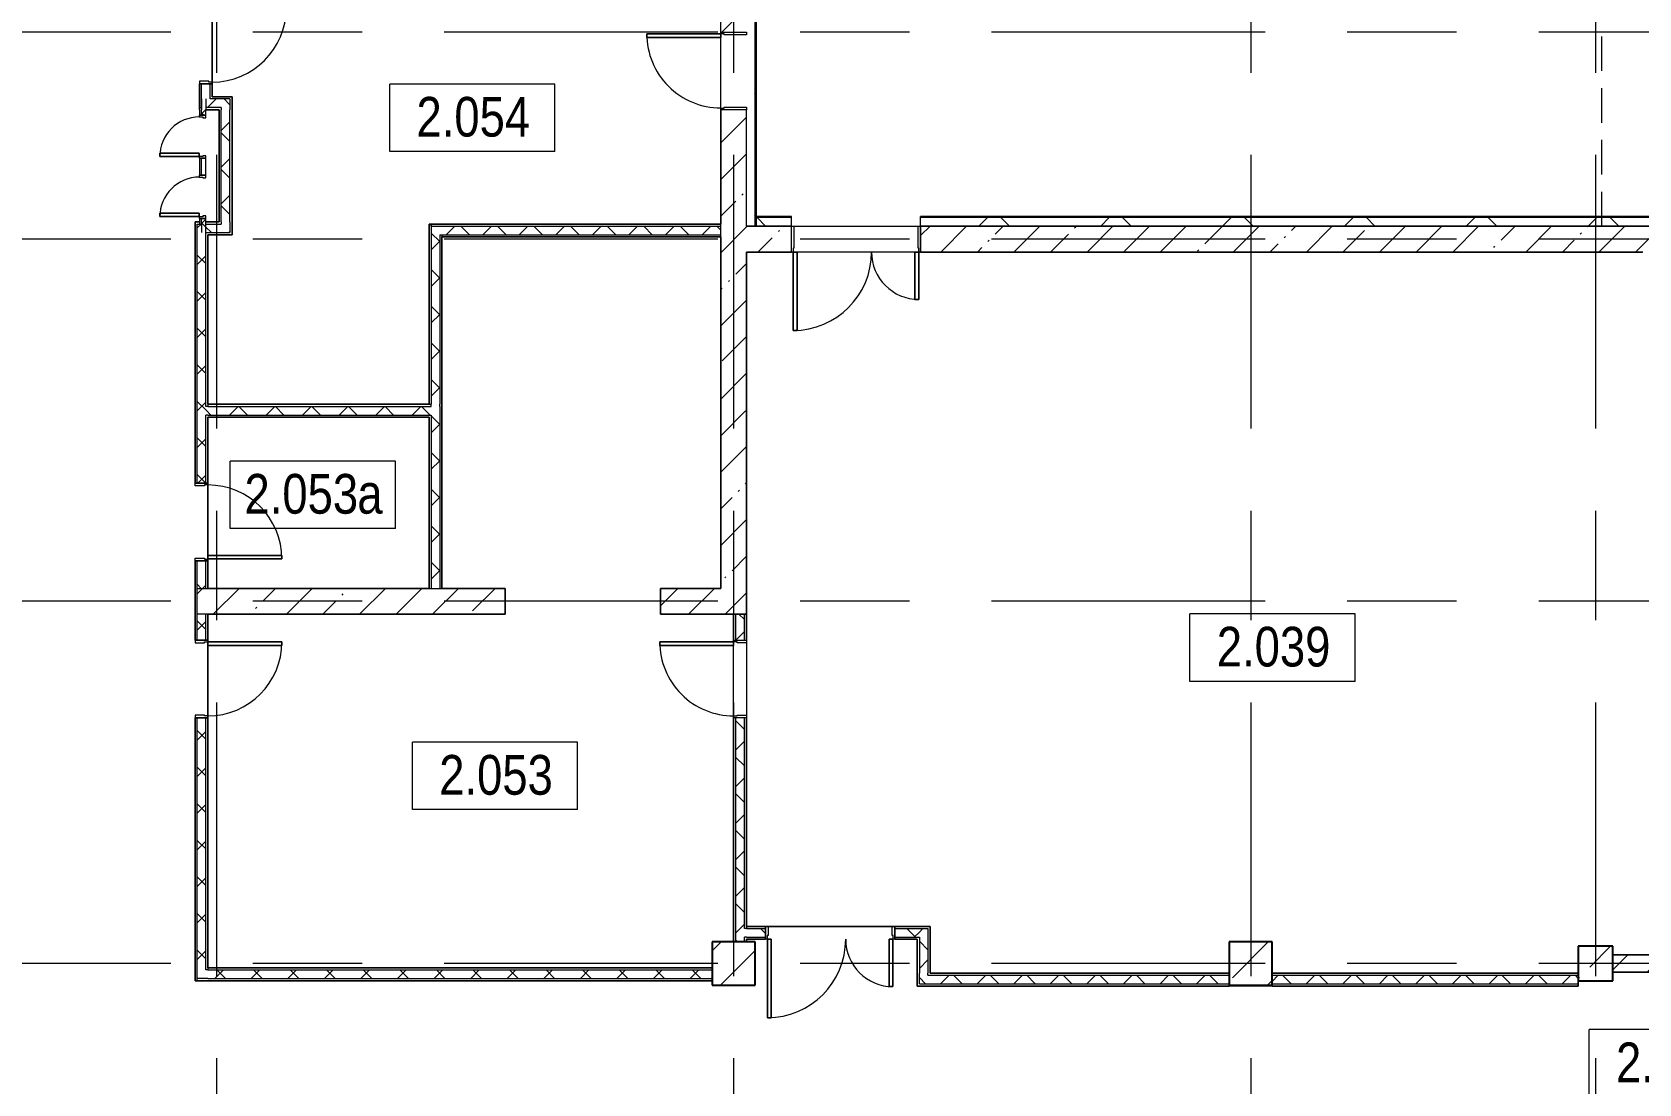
# Model space of a CAD drawing. Header units: millimetres. Extents: x 48966 to 155647, y -43515 to 30475.
# Drawn here: x 63791 to 82436, y -25679 to -13483 of the extents above; entities that cross this region are included whole.
import ezdxf

# ---------------------------------------------------------------- set-up
doc = ezdxf.new("R2010")
doc.units = ezdxf.units.MM
doc.linetypes.add('IMPORT-01 Штриховая _2 мм_', pattern=[600, 400, -200])
doc.linetypes.add('Осевые', pattern=[6350, 1270, -952.5, 3175, -952.5])
for name, color, linetype, lineweight in [('_Разделитель помещений_', 7, 'IMPORT-01 Штриховая _2 мм_', 9), ('Двери', 7, 'Continuous', 9), ('Каркас_Импост', 7, 'Continuous', 9), ('Колонны', 7, 'Continuous', 9), ('Колонны-1', 7, 'Continuous', 25), ('Марки помещений', 7, 'Continuous', 9), ('Общие ребра', 7, 'Continuous', 9), ('Оси-2', 7, 'Осевые', 9), ('Панель', 7, 'Continuous', 9), ('Перекрытия', 7, 'Continuous', 9), ('Стены-1', 7, 'Continuous', 18), ('Штриховка разреза-2', 7, 'Continuous', 9)]:
    doc.layers.add(name, color=color, linetype=linetype, lineweight=lineweight)
doc.styles.add('Arial Narrow_1', font='Arial Narrow.ttf', dxfattribs={"height": 460})
pattern_1 = [(45, (0, 0), (-424.264, 424.264), [600, -100, 20, -100]), (45, (0, 424), (-424.264, 424.264), [])]
pattern_2 = [(45, (0, 0), (-212.132, 212.132), []), (135, (0, 0), (-212.132, -212.132), [])]
pattern_3 = [(45, (0, 0), (-493.914, 493.914), []), (45, (493.9, 0), (-493.914, 493.914), [873.125, -174.625, 6.706, -167.919])]
pattern_4 = [(45, (0, 0), (-707.107, 707.107), []), (135, (0, 0), (-707.107, -707.107), [])]

# ---------------------------------------------------------------- blocks, each defined once
blk = doc.blocks.new('Колонна 41 - Колонна 40-55-750017-План 2-го этажа на отм_ 0_000')
at = {"layer": 'Колонны'}
h = blk.add_hatch(dxfattribs=at)
h.set_pattern_fill('FP_4', color=256, style=0, pattern_type=2)
h.set_pattern_definition(pattern_3)
h.paths.add_polyline_path([(71682, -24533), (72182, -24533), (72182, -24033), (71682, -24033), (71682, -24056)], flags=0)
at = {"layer": 'Колонны-1'}
for p, q in [((72182, -24033), (71682, -24033)), ((71682, -24033), (71682, -24533)), ((72182, -24533), (72182, -24033)), ((71682, -24533), (72182, -24533))]:
    blk.add_line(p, q, dxfattribs=at)
blk = doc.blocks.new('Колонна 42 - Колонна 40-55-750228-План 2-го этажа на отм_ 0_000')
at = {"layer": 'Колонны'}
h = blk.add_hatch(dxfattribs=at)
h.set_pattern_fill('FP_6', color=256, style=0, pattern_type=2)
h.set_pattern_definition([(45, (-6000, 0), (-493.914, 493.914), []), (45, (-5506.1, 0), (-493.914, 493.914), [873.125, -174.625, 6.706, -167.919])])
h.paths.add_polyline_path([(71682, -24533), (72182, -24533), (72182, -24033), (71682, -24033)], flags=0)
at = {"layer": 'Колонны-1'}
for p, q in [((72182, -24033), (71682, -24033)), ((71682, -24033), (71682, -24533)), ((72182, -24533), (72182, -24033)), ((71682, -24533), (72182, -24533))]:
    blk.add_line(p, q, dxfattribs=at)
blk = doc.blocks.new('Колонна 43 - Колонна 40-55-750324-План 2-го этажа на отм_ 0_000')
at = {"layer": 'Колонны'}
h = blk.add_hatch(dxfattribs=at)
h.set_pattern_fill('FP_4', color=256, style=0, pattern_type=2)
h.set_pattern_definition(pattern_3)
h.paths.add_polyline_path([(81732, -24483), (82132, -24483), (82132, -24083), (81732, -24083)], flags=0)
at = {"layer": 'Колонны-1'}
for p, q in [((82132, -24083), (81732, -24083)), ((81732, -24083), (81732, -24483)), ((82132, -24483), (82132, -24083)), ((81732, -24483), (82132, -24483))]:
    blk.add_line(p, q, dxfattribs=at)
blk = doc.blocks.new('Дверь - Однопольная - ДВ11_21х9-6240635-План 2-го этажа на отм_ 0_000')
at = {"layer": 'Двери'}
for p, q in [((-389, 933), (-429, 933)), ((-429, 933), (-429, 75)), ((-389, 75), (-389, 933)), ((-429, 75), (-389, 75))]:
    blk.add_line(p, q, dxfattribs=at)
blk.add_arc((-429, 75), 858, 360, 90, dxfattribs=at)
at = {"layer": 'Каркас_Импост'}
for p, q in [((-430, 75), (-450, 75)), ((-450, 75), (-450, -75)), ((-430, 35), (-430, 75)), ((-420, 35), (-430, 35)), ((-420, -75), (-420, 35)), ((430, 35), (420, 35)), ((420, 35), (420, -75)), ((450, 75), (430, 75)), ((430, 75), (430, 35)), ((450, -75), (450, 75)), ((-450, -75), (-420, -75)), ((420, -75), (450, -75))]:
    blk.add_line(p, q, dxfattribs=at)
at = {"layer": 'Панель'}
for p, q in [((-429, 933), (-389, 933)), ((-429, 75), (-429, 933)), ((-389, 933), (-389, 75)), ((-389, 75), (-429, 75))]:
    blk.add_line(p, q, dxfattribs=at)
blk = doc.blocks.new('Дверь - Однопольная - ДВ11__21х9-6240629-План 2-го этажа на отм_ 0_000')
at = {"layer": 'Двери'}
for p, q in [((-429, -75), (-389, -75)), ((-429, -933), (-429, -75)), ((-389, -75), (-389, -933)), ((-389, -933), (-429, -933))]:
    blk.add_line(p, q, dxfattribs=at)
blk.add_arc((-429, -75), 858, 270, 0, dxfattribs=at)
at = {"layer": 'Каркас_Импост'}
for p, q in [((-450, 75), (-420, 75)), ((-450, -75), (-450, 75)), ((-420, 75), (-420, -35)), ((420, 75), (450, 75)), ((420, -35), (420, 75)), ((450, 75), (450, -75)), ((-430, -75), (-450, -75)), ((-430, -35), (-430, -75)), ((-420, -35), (-430, -35)), ((430, -35), (420, -35)), ((430, -75), (430, -35)), ((450, -75), (430, -75))]:
    blk.add_line(p, q, dxfattribs=at)
at = {"layer": 'Панель'}
for p, q in [((-389, -75), (-429, -75)), ((-429, -75), (-429, -933)), ((-389, -933), (-389, -75)), ((-429, -933), (-389, -933))]:
    blk.add_line(p, q, dxfattribs=at)
blk = doc.blocks.new('Дверь - Полуторная_001 - ДВ3__24-15-6256094-План 2-го этажа на отм_ 0_000')
at = {"layer": 'Двери'}
for p, q in [((-729, -150), (-684, -150)), ((-729, -1059), (-729, -150)), ((-684, -150), (-684, -1059)), ((729, -150), (684, -150)), ((684, -150), (684, -699)), ((729, -699), (729, -150)), ((684, -699), (729, -699)), ((-684, -1059), (-729, -1059))]:
    blk.add_line(p, q, dxfattribs=at)
for centre, radius, start, end in [((-729, -150), 909, 270, 0), ((729, -150), 549, 180, 270)]:
    blk.add_arc(centre, radius, start, end, dxfattribs=at)
at = {"layer": 'Каркас_Импост'}
for p, q in [((-750, 150), (-720, 150)), ((-750, -150), (-750, 150)), ((-720, 150), (-720, -105)), ((720, 150), (750, 150)), ((720, -105), (720, 150)), ((750, 150), (750, -150)), ((-730, -150), (-750, -150)), ((-730, -105), (-730, -150)), ((-720, -105), (-730, -105)), ((730, -105), (720, -105)), ((730, -150), (730, -105)), ((750, -150), (730, -150))]:
    blk.add_line(p, q, dxfattribs=at)
at = {"layer": 'Панель'}
for p, q in [((-684, -150), (-729, -150)), ((-729, -150), (-729, -1059)), ((-684, -1059), (-684, -150)), ((684, -150), (729, -150)), ((684, -699), (684, -150)), ((729, -150), (729, -699)), ((729, -699), (684, -699)), ((-729, -1059), (-684, -1059))]:
    blk.add_line(p, q, dxfattribs=at)
blk = doc.blocks.new('Дверь - Полуторная_001 - ДВ3__21-15-6256119-План 2-го этажа на отм_ 0_000')
at = {"layer": 'Двери'}
for p, q in [((-729, -75), (-684, -75)), ((-729, -984), (-729, -75)), ((-684, -75), (-684, -984)), ((729, -75), (684, -75)), ((684, -75), (684, -624)), ((729, -624), (729, -75)), ((684, -624), (729, -624)), ((-684, -984), (-729, -984))]:
    blk.add_line(p, q, dxfattribs=at)
for centre, radius, start, end in [((-729, -75), 909, 270, 0), ((729, -75), 549, 180, 270)]:
    blk.add_arc(centre, radius, start, end, dxfattribs=at)
at = {"layer": 'Каркас_Импост'}
for p, q in [((-750, 75), (-720, 75)), ((-750, -75), (-750, 75)), ((-720, 75), (-720, -30)), ((720, 75), (750, 75)), ((720, -30), (720, 75)), ((750, 75), (750, -75)), ((-730, -75), (-750, -75)), ((-730, -30), (-730, -75)), ((-720, -30), (-730, -30)), ((730, -30), (720, -30)), ((730, -75), (730, -30)), ((750, -75), (730, -75))]:
    blk.add_line(p, q, dxfattribs=at)
at = {"layer": 'Панель'}
for p, q in [((-684, -75), (-729, -75)), ((-729, -75), (-729, -984)), ((-684, -984), (-684, -75)), ((684, -75), (729, -75)), ((684, -624), (684, -75)), ((729, -75), (729, -624)), ((729, -624), (684, -624)), ((-729, -984), (-684, -984))]:
    blk.add_line(p, q, dxfattribs=at)
blk = doc.blocks.new('Дверь - Однопольная - ДВ2__21х9-6240682-План 2-го этажа на отм_ 0_000')
at = {"layer": 'Двери'}
for p, q in [((-429, -150), (-389, -150)), ((-429, -1008), (-429, -150)), ((-389, -150), (-389, -1008)), ((-389, -1008), (-429, -1008))]:
    blk.add_line(p, q, dxfattribs=at)
blk.add_arc((-429, -150), 858, 270, 0, dxfattribs=at)
at = {"layer": 'Каркас_Импост'}
for p, q in [((-450, 150), (-420, 150)), ((-450, -150), (-450, 150)), ((-420, 150), (-420, -110)), ((420, 150), (450, 150)), ((420, -110), (420, 150)), ((450, 150), (450, -150)), ((-430, -150), (-450, -150)), ((-430, -110), (-430, -150)), ((-420, -110), (-430, -110)), ((430, -110), (420, -110)), ((430, -150), (430, -110)), ((450, -150), (430, -150))]:
    blk.add_line(p, q, dxfattribs=at)
at = {"layer": 'Панель'}
for p, q in [((-389, -150), (-429, -150)), ((-429, -150), (-429, -1008)), ((-389, -1008), (-389, -150)), ((-429, -1008), (-389, -1008))]:
    blk.add_line(p, q, dxfattribs=at)
blk = doc.blocks.new('Дверь - Однопольная - ДВ2__21х9-6240661-План 2-го этажа на отм_ 0_000')
at = {"layer": 'Двери'}
for p, q in [((-429, -75), (-389, -75)), ((-429, -933), (-429, -75)), ((-389, -75), (-389, -933)), ((-389, -933), (-429, -933))]:
    blk.add_line(p, q, dxfattribs=at)
blk.add_arc((-429, -75), 858, 270, 0, dxfattribs=at)
at = {"layer": 'Каркас_Импост'}
for p, q in [((-450, 75), (-420, 75)), ((-450, -75), (-450, 75)), ((-420, 75), (-420, -35)), ((420, 75), (450, 75)), ((420, -35), (420, 75)), ((450, 75), (450, -75)), ((-430, -75), (-450, -75)), ((-430, -35), (-430, -75)), ((-420, -35), (-430, -35)), ((430, -35), (420, -35)), ((430, -75), (430, -35)), ((450, -75), (430, -75))]:
    blk.add_line(p, q, dxfattribs=at)
at = {"layer": 'Панель'}
for p, q in [((-389, -75), (-429, -75)), ((-429, -75), (-429, -933)), ((-389, -933), (-389, -75)), ((-429, -933), (-389, -933))]:
    blk.add_line(p, q, dxfattribs=at)
blk = doc.blocks.new('Дверь - Однопольная без ручки - ДТ2_21х5-6221638-План 2-го этажа на отм_ 0_000')
at = {"layer": 'Двери'}
for p, q in [((-189, 496), (-229, 496)), ((-229, 496), (-229, 38)), ((-189, 38), (-189, 496)), ((-229, 38), (-189, 38))]:
    blk.add_line(p, q, dxfattribs=at)
blk.add_arc((-229, 38), 458, 360, 90, dxfattribs=at)
at = {"layer": 'Каркас_Импост'}
for p, q in [((-230, 38), (-250, 38)), ((-250, 38), (-250, -38)), ((-230, -2), (-230, 38)), ((250, 38), (230, 38)), ((230, 38), (230, -2)), ((250, -38), (250, 38)), ((-250, -38), (-220, -38)), ((-220, -2), (-230, -2)), ((-220, -38), (-220, -2)), ((230, -2), (220, -2)), ((220, -2), (220, -38)), ((220, -38), (250, -38))]:
    blk.add_line(p, q, dxfattribs=at)
at = {"layer": 'Панель'}
for p, q in [((-229, 496), (-189, 496)), ((-229, 38), (-229, 496)), ((-189, 496), (-189, 38)), ((-189, 38), (-229, 38))]:
    blk.add_line(p, q, dxfattribs=at)
blk = doc.blocks.new('Марка помещения_Р - Марка помещения-4575829-План 2-го этажа на отм_ 0_000')
at = {"layer": 'Марки помещений'}
for p, q in [((-4.79375, -1.95625), (-4.79375, 1.95625)), ((4.79375, 1.95625), (-4.79375, 1.95625)), ((4.79375, -1.95625), (4.79375, 1.95625)), ((4.79375, -1.95625), (-4.79375, -1.95625))]:
    blk.add_line(p, q, dxfattribs=at)

msp = doc.modelspace()

# ---------------------------------------------------------------- hatches: boundary and pattern name
at = {"layer": 'Штриховка разреза-2'}
h = msp.add_hatch(dxfattribs=at)
h.set_pattern_fill('FP_1', color=256, style=0, pattern_type=2)
h.set_pattern_definition(pattern_1)
h.paths.add_polyline_path([(72081.6, -20232.9), (72081.6, -14382.9), (71781.6, -14382.9), (71781.6, -20232.9)], flags=0)
h.paths.add_polyline_path([(71781.6, -13482.9), (72081.6, -13482.9), (72081.6, -11282.9), (71781.6, -11282.9), (71781.6, -13057.9)], flags=0)
h.paths.add_polyline_path([(72081.6, -10382.9), (72081.6, -9232.9), (71781.6, -9232.9), (71781.6, -10382.9)], flags=0)
h.paths.add_polyline_path([(71781.6, -7732.9), (72081.6, -7732.9), (72081.6, -1112.9), (71781.6, -1112.9), (71781.6, -3195.5)], flags=0)
h.paths.add_polyline_path([(72081.6, 387.1), (72081.6, 3367.1), (71781.6, 3367.1), (71781.6, 387.1)], flags=0)
h.paths.add_polyline_path([(72081.6, 4267.1), (72081.6, 4767.1), (71781.6, 4767.1), (71781.6, 4267.1)], flags=0)
h.paths.add_polyline_path([(72081.6, 5667.1), (72081.6, 8367.1), (71781.6, 8367.1), (71781.6, 5667.1)], flags=0)
h = msp.add_hatch(dxfattribs=at)
h.set_pattern_fill('FP_33', color=256, style=0, pattern_type=2)
h.set_pattern_definition(pattern_4)
h.paths.add_polyline_path([(72181.6, -15732.9), (72181.6, 8367.1), (72176.1, 8367.1), (72176.1, -15732.9)], flags=0)
h = msp.add_hatch(dxfattribs=at)
h.set_pattern_fill('FP_3', color=256, style=0, pattern_type=2)
h.set_pattern_definition(pattern_2)
h.paths.add_polyline_path([(65756.6, -14257.9), (65856.6, -14257.9), (65856.6, -14082.9), (65756.6, -14082.9), (65756.6, -14232.9)], flags=0)
h.paths.add_polyline_path([(65756.6, -13182.9), (65856.6, -13182.9), (65856.6, -9982.9), (65756.6, -9982.9), (65756.6, -12467)], flags=0)
h = msp.add_hatch(dxfattribs=at)
h.set_pattern_fill('FP_3', color=256, style=0, pattern_type=2)
h.set_pattern_definition(pattern_2)
h.paths.add_polyline_path([(65806.6, -15807.9), (65806.6, -15642.9), (65756.6, -15642.9), (65756.6, -15807.9)], flags=0)
h.paths.add_polyline_path([(65756.6, -15142.9), (65806.6, -15142.9), (65806.6, -14945.4), (65756.6, -14945.4)], flags=0)
h.paths.add_polyline_path([(65756.6, -14445.4), (65806.6, -14445.4), (65806.6, -14257.9), (65756.6, -14257.9), (65756.6, -14382.9)], flags=0)
h = msp.add_hatch(dxfattribs=at)
h.set_pattern_fill('FP_3', color=256, style=0, pattern_type=2)
h.set_pattern_definition(pattern_2)
h.paths.add_polyline_path([(66086.6, -14357.9), (66086.6, -14257.9), (65806.6, -14257.9), (65806.6, -14357.9), (65986.6, -14357.9)], flags=0)
h = msp.add_hatch(dxfattribs=at)
h.set_pattern_fill('FP_3', color=256, style=0, pattern_type=2)
h.set_pattern_definition(pattern_2)
h.paths.add_polyline_path([(66086.6, -15707.9), (66086.6, -14357.9), (65986.6, -14357.9), (65986.6, -15707.9)], flags=0)
h = msp.add_hatch(dxfattribs=at)
h.set_pattern_fill('FP_33', color=256, style=0, pattern_type=2)
h.set_pattern_definition(pattern_4)
h.paths.add_polyline_path([(82006.6, -15732.9), (82006.6, -15632.9), (74101.6, -15632.9), (74101.6, -15732.9), (79306.4, -15732.9)], flags=0)
h.paths.add_polyline_path([(72176.1, -15732.9), (72601.6, -15732.9), (72601.6, -15632.9), (72176.1, -15632.9)], flags=0)
h = msp.add_hatch(dxfattribs=at)
h.set_pattern_fill('FP_33', color=256, style=0, pattern_type=2)
h.set_pattern_definition(pattern_4)
h.paths.add_polyline_path([(92181.6, -15732.9), (92181.6, -15632.9), (91531.6, -15632.9), (91531.6, -15732.9), (92081.6, -15732.9)], flags=0)
h.paths.add_polyline_path([(82601.9, -15732.9), (83031.6, -15732.9), (83031.6, -15632.9), (82006.6, -15632.9), (82006.6, -15732.9)], flags=0)
h = msp.add_hatch(dxfattribs=at)
h.set_pattern_fill('FP_3', color=256, style=0, pattern_type=2)
h.set_pattern_definition(pattern_2)
h.paths.add_polyline_path([(66086.6, -15807.9), (66086.6, -15707.9), (65806.6, -15707.9), (65806.6, -15807.9)], flags=0)
h.paths.add_polyline_path([(65706.6, -15807.9), (65756.6, -15807.9), (65756.6, -15707.9), (65706.6, -15707.9)], flags=0)
h = msp.add_hatch(dxfattribs=at)
h.set_pattern_fill('FP_3', color=256, style=0, pattern_type=2)
h.set_pattern_definition(pattern_2)
h.paths.add_polyline_path([(65706.6, -19932.9), (65806.6, -19932.9), (65806.6, -19612.9), (65706.6, -19612.9)], flags=0)
h.paths.add_polyline_path([(65706.6, -18712.9), (65806.6, -18712.9), (65806.6, -15807.9), (65706.6, -15807.9), (65706.6, -17102.7)], flags=0)
h = msp.add_hatch(dxfattribs=at)
h.set_pattern_fill('FP_3', color=256, style=0, pattern_type=2)
h.set_pattern_definition(pattern_2)
h.paths.add_polyline_path([(68421.6, -17822.9), (68521.6, -17822.9), (68521.6, -15732.9), (68421.6, -15732.9), (68421.6, -17797.9)], flags=0)
h = msp.add_hatch(dxfattribs=at)
h.set_pattern_fill('FP_3', color=256, style=0, pattern_type=2)
h.set_pattern_definition(pattern_2)
h.paths.add_polyline_path([(71067.7, -15832.9), (71781.6, -15832.9), (71781.6, -15732.9), (68521.6, -15732.9), (68521.6, -15832.9), (69420, -15832.9)], flags=0)
h = msp.add_hatch(dxfattribs=at)
h.set_pattern_fill('FP_1', color=256, style=0, pattern_type=2)
h.set_pattern_definition(pattern_1)
h.paths.add_polyline_path([(72176.1, -16032.9), (72176.1, -15732.9), (72081.6, -15732.9), (72083.6, -16032.9)], flags=0)
h = msp.add_hatch(dxfattribs=at)
h.set_pattern_fill('FP_1', color=256, style=0, pattern_type=2)
h.set_pattern_definition(pattern_1)
h.paths.add_polyline_path([(92081.6, -16032.9), (92081.6, -15732.9), (91531.6, -15734.6), (91531.6, -16032.9), (92076.4, -16032.9)], flags=0)
h.paths.add_polyline_path([(82783.6, -16032.9), (83031.6, -16032.9), (83031.6, -15732.9), (74101.6, -15732.9), (74101.6, -16032.9), (82781.6, -16032.9)], flags=0)
h.paths.add_polyline_path([(72176.1, -16032.9), (72601.6, -16032.9), (72601.6, -15732.9), (72176.1, -15732.9), (72176.1, -15943.8)], flags=0)
h = msp.add_hatch(dxfattribs=at)
h.set_pattern_fill('FP_3', color=256, style=0, pattern_type=2)
h.set_pattern_definition(pattern_2)
h.paths.add_polyline_path([(68396.6, -17922.9), (68421.6, -17922.9), (68421.6, -17822.9), (65806.6, -17822.9), (65806.6, -17922.9), (66124.5, -17922.9)], flags=0)
h = msp.add_hatch(dxfattribs=at)
h.set_pattern_fill('FP_3', color=256, style=0, pattern_type=2)
h.set_pattern_definition(pattern_2)
h.paths.add_polyline_path([(68421.6, -19932.9), (68521.6, -19932.9), (68521.6, -17822.9), (68421.6, -17822.9), (68421.6, -19420.6)], flags=0)
h = msp.add_hatch(dxfattribs=at)
h.set_pattern_fill('FP_1', color=256, style=0, pattern_type=2)
h.set_pattern_definition(pattern_1)
h.paths.add_polyline_path([(65706.6, -20232.9), (69281.6, -20232.9), (69281.6, -19932.9), (65706.6, -19932.9)], flags=0)
h.paths.add_polyline_path([(71781.6, -20232.9), (71781.6, -19932.9), (71081.6, -19932.9), (71081.6, -20232.9)], flags=0)
h = msp.add_hatch(dxfattribs=at)
h.set_pattern_fill('FP_3', color=256, style=0, pattern_type=2)
h.set_pattern_definition(pattern_2)
h.paths.add_polyline_path([(65806.6, -24457.9), (65806.6, -21432.9), (65706.6, -21432.9), (65706.6, -24457.9)], flags=0)
h.paths.add_polyline_path([(65706.6, -20532.9), (65806.6, -20532.9), (65806.6, -20232.9), (65706.6, -20232.9)], flags=0)
h = msp.add_hatch(dxfattribs=at)
h.set_pattern_fill('FP_3', color=256, style=0, pattern_type=2)
h.set_pattern_definition(pattern_2)
h.paths.add_polyline_path([(71956.6, -24032.9), (72056.6, -24032.9), (72056.6, -21432.9), (71956.6, -21432.9), (71956.6, -21738.4)], flags=0)
h.paths.add_polyline_path([(72056.6, -20532.9), (72056.6, -20232.9), (71956.6, -20232.9), (71956.6, -20532.9)], flags=0)
h = msp.add_hatch(dxfattribs=at)
h.set_pattern_fill('FP_3', color=256, style=0, pattern_type=2)
h.set_pattern_definition(pattern_2)
h.paths.add_polyline_path([(72056.6, -23977.9), (72301.6, -23977.9), (72301.6, -23877.9), (72056.6, -23877.9)], flags=0)
h.paths.add_polyline_path([(74086.6, -23977.9), (74086.6, -23877.9), (73801.6, -23877.9), (73801.6, -23977.9), (74061.6, -23977.9)], flags=0)
h = msp.add_hatch(dxfattribs=at)
h.set_pattern_fill('FP_3', color=256, style=0, pattern_type=2)
h.set_pattern_definition(pattern_2)
h.paths.add_polyline_path([(74186.6, -24419.9), (74186.6, -23877.9), (74086.6, -23877.9), (74086.6, -24419.9)], flags=0)
h = msp.add_hatch(dxfattribs=at)
h.set_pattern_fill('FP_1', color=256, style=0, pattern_type=2)
h.set_pattern_definition(pattern_1)
h.paths.add_polyline_path([(82131.6, -24382.9), (85831.6, -24382.9), (85831.6, -24182.9), (82131.6, -24182.9)], flags=0)
h = msp.add_hatch(dxfattribs=at)
h.set_pattern_fill('FP_3', color=256, style=0, pattern_type=2)
h.set_pattern_definition(pattern_2)
h.paths.add_polyline_path([(71681.6, -24457.9), (71681.6, -24357.9), (65806.6, -24357.9), (65806.6, -24457.9), (69420, -24457.9)], flags=0)
h = msp.add_hatch(dxfattribs=at)
h.set_pattern_fill('FP_3', color=256, style=0, pattern_type=2)
h.set_pattern_definition(pattern_2)
h.paths.add_polyline_path([(74363.2, -24519.9), (77681.6, -24519.9), (77681.6, -24419.9), (74086.6, -24419.9), (74086.6, -24519.9)], flags=0)
h = msp.add_hatch(dxfattribs=at)
h.set_pattern_fill('FP_3', color=256, style=0, pattern_type=2)
h.set_pattern_definition(pattern_2)
h.paths.add_polyline_path([(80954.2, -24519.9), (81731.6, -24519.9), (81731.6, -24419.9), (78181.6, -24419.9), (78181.6, -24519.9), (79306.4, -24519.9)], flags=0)

# ---------------------------------------------------------------- linework, layer by layer
at = {"layer": '_Разделитель помещений_'}
msp.add_line((82006.6, -15732.9), (82006.6, 8367.1), dxfattribs=at)
at = {"layer": 'Общие ребра'}
for p, q in [((72181.6, -15732.9), (72181.6, 8367.1)), ((72194.1, -15732.9), (72194.1, 8367.1)), ((65756.6, -14232.9), (65756.6, -14082.9)), ((65856.6, -14232.9), (65856.6, -14082.9)), ((65881.6, -14232.9), (65881.6, -14082.9)), ((65756.6, -14257.9), (65756.6, -14232.9)), ((65756.6, -14357.9), (65756.6, -14257.9)), ((65756.6, -14257.9), (65756.6, -14357.9)), ((65806.6, -14257.9), (65806.6, -14357.9)), ((65856.6, -14257.9), (65856.6, -14232.9)), ((66086.6, -14257.9), (65856.6, -14257.9)), ((66086.6, -14257.9), (66086.6, -14357.9)), ((65731.6, -14357.9), (65731.6, -14382.9)), ((65731.6, -14357.9), (65756.6, -14357.9)), ((65731.6, -14357.9), (65731.6, -14382.9)), ((65731.6, -14382.9), (65731.6, -14445.4)), ((65756.6, -14357.9), (65756.6, -14382.9)), ((65756.6, -14445.4), (65756.6, -14382.9)), ((65986.6, -14357.9), (65806.6, -14357.9)), ((65806.6, -14357.9), (65806.6, -14382.9)), ((65986.6, -14357.9), (65986.6, -14382.9)), ((65986.6, -15682.9), (65986.6, -14382.9)), ((66086.6, -14357.9), (66086.6, -14382.9)), ((66086.6, -15682.9), (66086.6, -14382.9)), ((71781.6, -14382.9), (71781.6, -15705.9)), ((72081.6, -15730.9), (72081.6, -14382.9)), ((65731.6, -14945.4), (65731.6, -15142.9)), ((65756.6, -15142.9), (65756.6, -14945.4)), ((65731.6, -15642.9), (65731.6, -15680.9)), ((65756.6, -15682.9), (65756.6, -15642.9)), ((72601.6, -15620.4), (72176.1, -15620.4)), ((72601.6, -15632.9), (72176.1, -15632.9)), ((72601.6, -15618.9), (72198.1, -15618.9)), ((82006.6, -15618.9), (74101.6, -15618.9)), ((82006.6, -15620.4), (74101.6, -15620.4)), ((82006.6, -15632.9), (74101.6, -15632.9)), ((83031.6, -15620.4), (82006.6, -15620.4)), ((83031.6, -15632.9), (82006.6, -15632.9)), ((65681.6, -15707.9), (65681.6, -15832.9)), ((65681.6, -15832.9), (65681.6, -18712.9)), ((65706.6, -15707.9), (65731.6, -15707.9)), ((65706.6, -15807.9), (65706.6, -15707.9)), ((65706.6, -15832.9), (65706.6, -15807.9)), ((65706.6, -18712.9), (65706.6, -15832.9)), ((65731.6, -15682.9), (65731.6, -15707.9)), ((65731.6, -15707.9), (65756.6, -15707.9)), ((65731.6, -15707.9), (65756.6, -15707.9)), ((65756.6, -15707.9), (65756.6, -15682.9)), ((65756.6, -15707.9), (65756.6, -15807.9)), ((65806.6, -15707.9), (65806.6, -15682.9)), ((65806.6, -15707.9), (65986.6, -15707.9)), ((65806.6, -15807.9), (65806.6, -15707.9)), ((65806.6, -15807.9), (66086.6, -15807.9)), ((65806.6, -15832.9), (65806.6, -15807.9)), ((65806.6, -17822.9), (65806.6, -15832.9)), ((65986.6, -15682.9), (65986.6, -15707.9)), ((66086.6, -15682.9), (66086.6, -15707.9)), ((66086.6, -15707.9), (66086.6, -15807.9)), ((68421.6, -15707.9), (68421.6, -15732.9)), ((68421.6, -15732.9), (68421.6, -15707.9)), ((68421.6, -15732.9), (68421.6, -17797.9)), ((68421.6, -15732.9), (68521.6, -15732.9)), ((68521.6, -15732.9), (68546.6, -15732.9)), ((68521.6, -15832.9), (68521.6, -17797.9)), ((68521.6, -15832.9), (68546.6, -15832.9)), ((68546.6, -15732.9), (71781.6, -15732.9)), ((68546.6, -15832.9), (68546.6, -15857.9)), ((68546.6, -15832.9), (71781.6, -15832.9)), ((71781.6, -15732.9), (71781.6, -15707.9)), ((71781.6, -15832.9), (71781.6, -15732.9)), ((71781.6, -15857.9), (71781.6, -15832.9)), ((72176.1, -15732.9), (72081.6, -15732.9)), ((72181.6, -15732.9), (72176.1, -15732.9)), ((72176.1, -15732.9), (72601.6, -15732.9)), ((72194.1, -15732.9), (72181.6, -15732.9)), ((72195.6, -15732.9), (72194.1, -15732.9)), ((72601.6, -15732.9), (72195.6, -15732.9)), ((82006.6, -15732.9), (74101.6, -15732.9)), ((74101.6, -15732.9), (82006.6, -15732.9)), ((83031.6, -15732.9), (82006.6, -15732.9)), ((82006.6, -15732.9), (83031.6, -15732.9)), ((72083.6, -16032.9), (72176.1, -16032.9)), ((72176.1, -16032.9), (72601.6, -16032.9)), ((74101.6, -16032.9), (82479.6, -16032.9)), ((65831.6, -17822.9), (65806.6, -17822.9)), ((65831.6, -17797.9), (65831.6, -17822.9)), ((65831.6, -17822.9), (68396.6, -17822.9)), ((68396.6, -17797.9), (68421.6, -17797.9)), ((68396.6, -17822.9), (68421.6, -17822.9)), ((68421.6, -17822.9), (68421.6, -17797.9)), ((68521.6, -17822.9), (68521.6, -17797.9)), ((68521.6, -17822.9), (68521.6, -19932.9)), ((65831.6, -17922.9), (65806.6, -17922.9)), ((65806.6, -18712.9), (65806.6, -17922.9)), ((65831.6, -17922.9), (68396.6, -17922.9)), ((65831.6, -18712.9), (65831.6, -17947.9)), ((68396.6, -17922.9), (68421.6, -17922.9)), ((68421.6, -17922.9), (68421.6, -19932.9)), ((65681.6, -19612.9), (65681.6, -19932.9)), ((65706.6, -19932.9), (65706.6, -19612.9)), ((65806.6, -19932.9), (65806.6, -19612.9)), ((65831.6, -19932.9), (65831.6, -19612.9)), ((65681.6, -19932.9), (65681.6, -20232.9)), ((65706.6, -20232.9), (65706.6, -19932.9)), ((65706.6, -19932.9), (65806.6, -19932.9)), ((65806.6, -19932.9), (65831.6, -19932.9)), ((68396.6, -19932.9), (68421.6, -19932.9)), ((68421.6, -19932.9), (68521.6, -19932.9)), ((68521.6, -19932.9), (68546.6, -19932.9)), ((65681.6, -20232.9), (65681.6, -20532.9)), ((65706.6, -20532.9), (65706.6, -20232.9)), ((65806.6, -20232.9), (65706.6, -20232.9)), ((65831.6, -20232.9), (65806.6, -20232.9)), ((65806.6, -20532.9), (65806.6, -20232.9)), ((65831.6, -20532.9), (65831.6, -20232.9)), ((71931.6, -20232.9), (71931.6, -20532.9)), ((71956.6, -20532.9), (71956.6, -20232.9)), ((72056.6, -20532.9), (72056.6, -20232.9)), ((72081.6, -20532.9), (72081.6, -20232.9)), ((65681.6, -21432.9), (65681.6, -24482.9)), ((65706.6, -24457.9), (65706.6, -21432.9)), ((65806.6, -24357.9), (65806.6, -21432.9)), ((65831.6, -24332.9), (65831.6, -21432.9)), ((71931.6, -21432.9), (71931.6, -24030.9)), ((71956.6, -24032.9), (71956.6, -21432.9)), ((72056.6, -23877.9), (72056.6, -21432.9)), ((72081.6, -23852.9), (72081.6, -21432.9)), ((72081.6, -23852.9), (72081.6, -23877.9)), ((72301.6, -23852.9), (72083.6, -23852.9)), ((74061.6, -23852.9), (73801.6, -23852.9)), ((74186.6, -23852.9), (74061.6, -23852.9)), ((72081.6, -23877.9), (72056.6, -23877.9)), ((72056.6, -24032.9), (72056.6, -23977.9)), ((72081.6, -23977.9), (72056.6, -23977.9)), ((72081.6, -23877.9), (72301.6, -23877.9)), ((72081.6, -23977.9), (72301.6, -23977.9)), ((72181.6, -24002.9), (72301.6, -24002.9)), ((73801.6, -23877.9), (74061.6, -23877.9)), ((73801.6, -23977.9), (74061.6, -23977.9)), ((73801.6, -24002.9), (74059.6, -24002.9)), ((74061.6, -23877.9), (74086.6, -23877.9)), ((74061.6, -23977.9), (74086.6, -23977.9)), ((74086.6, -23877.9), (74186.6, -23877.9)), ((74086.6, -23977.9), (74086.6, -24394.9)), ((74186.6, -23877.9), (74186.6, -24394.9)), ((65831.6, -24357.9), (65806.6, -24357.9)), ((65831.6, -24332.9), (65831.6, -24357.9)), ((65831.6, -24357.9), (71681.6, -24357.9)), ((74086.6, -24419.9), (74086.6, -24394.9)), ((74086.6, -24519.9), (74086.6, -24419.9)), ((74186.6, -24419.9), (74186.6, -24394.9)), ((74186.6, -24419.9), (77681.6, -24419.9)), ((78181.6, -24419.9), (81731.6, -24419.9)), ((65706.6, -24482.9), (65706.6, -24457.9)), ((65806.6, -24457.9), (65706.6, -24457.9)), ((65706.6, -24482.9), (65706.6, -24457.9)), ((65831.6, -24457.9), (65806.6, -24457.9)), ((65831.6, -24457.9), (71681.6, -24457.9)), ((74086.6, -24519.9), (77681.6, -24519.9)), ((77681.6, -24534.9), (77681.6, -24532.9)), ((78181.6, -24519.9), (81731.6, -24519.9))]:
    msp.add_line(p, q, dxfattribs=at)
at = {"layer": 'Оси-2'}
for p, q in [((65931.6, 25417.1), (65931.6, -41737.8)), ((71931.6, 25417.1), (71931.6, -41737.8)), ((77931.6, 25417.1), (77931.6, -41737.8)), ((81931.6, 25417.1), (81931.6, -41737.8)), ((150171.6, -13482.9), (50565.6, -13482.9)), ((150171.6, -15882.9), (50565.6, -15882.9)), ((150171.6, -20082.9), (50565.6, -20082.9)), ((150171.6, -24282.9), (50565.6, -24282.9))]:
    msp.add_line(p, q, dxfattribs=at)
at = {"layer": 'Перекрытия'}
for p, q in [((65881.6, -13057.9), (65881.6, -14232.9)), ((65881.6, -14082.9), (65881.6, -13182.9)), ((71781.6, -15707.9), (71781.6, -13057.9)), ((65731.6, -14382.9), (65731.6, -14082.9)), ((65731.6, -14082.9), (65881.6, -14082.9)), ((65881.6, -14232.9), (66111.6, -14232.9)), ((66111.6, -14232.9), (66111.6, -15832.9)), ((65961.6, -14382.9), (65806.6, -14382.9)), ((65961.6, -15682.9), (65961.6, -14382.9)), ((65681.6, -18712.9), (65681.6, -15682.9)), ((65681.6, -15682.9), (65731.6, -15682.9)), ((65806.6, -15682.9), (65961.6, -15682.9)), ((66111.6, -15832.9), (65831.6, -15832.9)), ((65831.6, -15832.9), (65831.6, -17797.9)), ((68396.6, -17797.9), (68396.6, -15707.9)), ((68396.6, -15707.9), (71781.6, -15707.9)), ((72081.6, -15732.9), (82781.6, -15732.9)), ((71781.6, -15857.9), (68546.6, -15857.9)), ((68546.6, -15857.9), (68546.6, -19932.9)), ((71781.6, -19932.9), (71781.6, -15857.9)), ((82481.6, -16032.9), (72081.6, -16032.9)), ((72081.6, -16032.9), (72081.6, -23852.9)), ((65831.6, -17797.9), (68396.6, -17797.9)), ((68396.6, -17947.9), (65831.6, -17947.9)), ((65831.6, -17947.9), (65831.6, -19932.9)), ((68396.6, -19932.9), (68396.6, -17947.9)), ((65831.6, -18712.9), (65681.6, -18712.9)), ((65831.6, -19612.9), (65831.6, -18712.9)), ((65681.6, -20532.9), (65681.6, -19612.9)), ((65681.6, -19612.9), (65831.6, -19612.9)), ((65831.6, -19932.9), (68396.6, -19932.9)), ((68546.6, -19932.9), (69281.6, -19932.9)), ((69281.6, -19932.9), (69281.6, -20232.9)), ((71081.6, -20232.9), (71081.6, -19932.9)), ((71081.6, -19932.9), (71781.6, -19932.9)), ((69281.6, -20232.9), (65831.6, -20232.9)), ((65831.6, -20232.9), (65831.6, -24332.9)), ((71931.6, -20232.9), (71081.6, -20232.9)), ((71931.6, -24032.9), (71931.6, -20232.9)), ((65831.6, -20532.9), (65681.6, -20532.9)), ((65831.6, -21432.9), (65831.6, -20532.9)), ((65681.6, -24482.9), (65681.6, -21432.9)), ((65681.6, -21432.9), (65831.6, -21432.9)), ((72081.6, -23852.9), (74211.6, -23852.9)), ((73801.6, -23852.9), (72301.6, -23852.9)), ((72301.6, -23852.9), (72301.6, -24002.9)), ((73801.6, -24002.9), (73801.6, -23852.9)), ((74211.6, -23852.9), (74211.6, -24394.9)), ((71681.6, -24332.9), (71681.6, -24032.9)), ((71681.6, -24032.9), (71931.6, -24032.9)), ((72301.6, -24002.9), (72081.6, -24002.9)), ((72081.6, -24002.9), (72081.6, -24032.9)), ((72081.6, -24032.9), (72181.6, -24032.9)), ((72181.6, -24032.9), (72181.6, -24532.9)), ((74061.6, -24002.9), (73801.6, -24002.9)), ((74061.6, -24544.9), (74061.6, -24002.9)), ((81731.6, -24382.9), (81731.6, -24182.9)), ((82131.6, -24182.9), (84911.6, -24182.9)), ((65831.6, -24332.9), (71681.6, -24332.9)), ((74211.6, -24394.9), (77681.6, -24394.9)), ((78181.6, -24394.9), (81731.6, -24394.9)), ((81731.6, -24394.9), (81731.6, -24382.9)), ((83831.6, -24382.9), (82131.6, -24382.9)), ((82131.6, -24382.9), (82131.6, -24482.9)), ((71681.6, -24482.9), (65681.6, -24482.9)), ((71681.6, -24532.9), (71681.6, -24482.9)), ((72181.6, -24532.9), (71681.6, -24532.9)), ((81731.6, -24544.9), (74061.6, -24544.9)), ((82131.6, -24482.9), (81731.6, -24482.9)), ((81731.6, -24482.9), (81731.6, -24544.9))]:
    msp.add_line(p, q, dxfattribs=at)
at = {"layer": 'Стены-1'}
for p, q in [((72195.6, -15732.9), (72195.6, 8367.1)), ((65731.6, -14082.9), (65731.6, -14232.9)), ((65881.6, -14082.9), (65731.6, -14082.9)), ((65731.6, -14232.9), (65731.6, -14357.9)), ((66111.6, -14232.9), (65881.6, -14232.9)), ((66111.6, -14257.9), (66111.6, -14232.9)), ((66111.6, -14382.9), (66111.6, -14257.9)), ((65731.6, -14445.4), (65806.6, -14445.4)), ((65806.6, -14382.9), (65961.6, -14382.9)), ((65806.6, -14445.4), (65806.6, -14382.9)), ((65961.6, -14382.9), (65961.6, -15682.9)), ((66111.6, -15682.9), (66111.6, -14382.9)), ((72081.6, -14382.9), (71781.6, -14382.9)), ((65806.6, -14945.4), (65731.6, -14945.4)), ((65806.6, -15142.9), (65806.6, -14945.4)), ((65731.6, -15142.9), (65806.6, -15142.9)), ((65806.6, -15642.9), (65731.6, -15642.9)), ((65806.6, -15682.9), (65806.6, -15642.9)), ((72198.1, -15618.9), (72176.1, -15618.9)), ((72601.6, -15732.9), (72601.6, -15618.9)), ((74101.6, -15732.9), (74101.6, -15618.9)), ((82006.6, -15732.9), (82006.6, -15618.9)), ((83031.6, -15618.9), (82006.6, -15618.9)), ((82006.6, -15732.9), (82006.6, -15618.9)), ((65731.6, -15682.9), (65681.6, -15682.9)), ((65681.6, -15682.9), (65681.6, -15707.9)), ((65731.6, -15680.9), (65731.6, -15682.9)), ((65961.6, -15682.9), (65806.6, -15682.9)), ((65831.6, -15832.9), (66111.6, -15832.9)), ((65831.6, -17797.9), (65831.6, -15832.9)), ((66111.6, -15807.9), (66111.6, -15682.9)), ((66111.6, -15832.9), (66111.6, -15807.9)), ((68421.6, -15707.9), (68396.6, -15707.9)), ((68396.6, -15707.9), (68396.6, -17797.9)), ((68546.6, -15707.9), (68421.6, -15707.9)), ((71781.6, -15707.9), (68546.6, -15707.9)), ((71781.6, -15705.9), (71781.6, -15707.9)), ((72081.6, -15732.9), (72081.6, -15730.9)), ((72601.6, -16032.9), (72601.6, -15732.9)), ((74101.6, -16032.9), (74101.6, -15732.9)), ((68546.6, -17797.9), (68546.6, -15857.9)), ((68546.6, -15857.9), (71781.6, -15857.9)), ((71781.6, -15857.9), (71781.6, -19932.9)), ((72081.6, -20232.9), (72081.6, -16032.9)), ((72081.6, -16032.9), (72083.6, -16032.9)), ((68396.6, -17797.9), (65831.6, -17797.9)), ((68546.6, -19932.9), (68546.6, -17797.9)), ((65831.6, -17947.9), (68396.6, -17947.9)), ((68396.6, -17947.9), (68396.6, -19932.9)), ((65681.6, -18712.9), (65831.6, -18712.9)), ((65831.6, -19612.9), (65681.6, -19612.9)), ((68396.6, -19932.9), (65831.6, -19932.9)), ((69281.6, -19932.9), (68546.6, -19932.9)), ((69281.6, -20232.9), (69281.6, -19932.9)), ((71781.6, -19932.9), (71081.6, -19932.9)), ((71081.6, -19932.9), (71081.6, -20232.9)), ((65831.6, -20232.9), (69281.6, -20232.9)), ((71081.6, -20232.9), (71781.6, -20232.9)), ((71781.6, -20232.9), (72081.6, -20232.9)), ((72081.6, -20232.9), (71931.6, -20232.9)), ((65681.6, -20532.9), (65831.6, -20532.9)), ((71931.6, -20532.9), (72081.6, -20532.9)), ((65831.6, -21432.9), (65681.6, -21432.9)), ((72081.6, -21432.9), (71931.6, -21432.9)), ((72083.6, -23852.9), (72081.6, -23852.9)), ((72301.6, -24002.9), (72301.6, -23852.9)), ((73801.6, -23852.9), (73801.6, -24002.9)), ((74211.6, -23852.9), (74186.6, -23852.9)), ((74211.6, -24394.9), (74211.6, -23852.9)), ((74211.6, -23852.9), (74211.6, -24394.9)), ((74213.6, -24392.9), (74213.6, -23852.9)), ((71931.6, -24030.9), (71931.6, -24032.9)), ((71931.6, -24032.9), (72081.6, -24032.9)), ((72081.6, -24032.9), (72081.6, -24002.9)), ((72081.6, -24002.9), (72181.6, -24002.9)), ((74059.6, -24002.9), (74061.6, -24002.9)), ((74061.6, -24002.9), (74061.6, -24394.9)), ((78181.6, -24032.9), (78181.6, -24394.9)), ((78183.6, -24392.9), (78183.6, -24032.9)), ((84661.6, -24182.9), (82131.6, -24182.9)), ((82131.6, -24182.9), (82131.6, -24382.9)), ((71681.6, -24332.9), (65831.6, -24332.9)), ((71681.6, -24482.9), (71681.6, -24332.9)), ((74061.6, -24394.9), (74061.6, -24519.9)), ((77681.6, -24394.9), (74211.6, -24394.9)), ((74211.6, -24394.9), (74213.6, -24394.9)), ((77681.6, -24532.9), (77681.6, -24394.9)), ((81731.6, -24394.9), (78181.6, -24394.9)), ((78181.6, -24394.9), (78181.6, -24544.9)), ((78181.6, -24394.9), (78183.6, -24394.9)), ((81731.6, -24544.9), (81731.6, -24394.9)), ((82131.6, -24382.9), (83831.6, -24382.9)), ((65681.6, -24482.9), (65706.6, -24482.9)), ((65706.6, -24482.9), (65831.6, -24482.9)), ((65831.6, -24482.9), (71681.6, -24482.9)), ((74061.6, -24519.9), (74061.6, -24544.9)), ((74061.6, -24544.9), (77681.6, -24544.9)), ((77681.6, -24544.9), (77681.6, -24534.9)), ((78181.6, -24544.9), (81731.6, -24544.9))]:
    msp.add_line(p, q, dxfattribs=at)

# ---------------------------------------------------------------- block references
at = {"layer": 'Двери'}
for name, p, rotation in [('Дверь - Однопольная - ДВ11_21х9-6240635-План 2-го этажа на отм_ 0_000', (65806.6, -13632.9), 269.9999999999999), ('Дверь - Однопольная - ДВ2__21х9-6240682-План 2-го этажа на отм_ 0_000', (71931.6, -13932.9), 269.9999999999999), ('Дверь - Однопольная без ручки - ДТ2_21х5-6221638-План 2-го этажа на отм_ 0_000', (65769.1, -14695.4), 90), ('Дверь - Однопольная без ручки - ДТ2_21х5-6221638-План 2-го этажа на отм_ 0_000', (65769.1, -15392.9), 90), ('Дверь - Однопольная - ДВ11__21х9-6240629-План 2-го этажа на отм_ 0_000', (65756.6, -19162.9), 89.99999999999991), ('Дверь - Однопольная - ДВ11_21х9-6240635-План 2-го этажа на отм_ 0_000', (65756.6, -20982.9), 269.9999999999999), ('Дверь - Однопольная - ДВ2__21х9-6240661-План 2-го этажа на отм_ 0_000', (72006.6, -20982.9), 269.9999999999999)]:
    msp.add_blockref(name, p, dxfattribs=dict(at, rotation=rotation))
for name, p in [('Дверь - Полуторная_001 - ДВ3__24-15-6256094-План 2-го этажа на отм_ 0_000', (73351.6, -15882.9)), ('Дверь - Полуторная_001 - ДВ3__21-15-6256119-План 2-го этажа на отм_ 0_000', (73051.6, -23927.9))]:
    msp.add_blockref(name, p, dxfattribs=at)
at = {"layer": 'Колонны'}
for name, p in [('Колонна 41 - Колонна 40-55-750017-План 2-го этажа на отм_ 0_000', (0, 0)), ('Колонна 42 - Колонна 40-55-750228-План 2-го этажа на отм_ 0_000', (6000, 0)), ('Колонна 43 - Колонна 40-55-750324-План 2-го этажа на отм_ 0_000', (0, 0))]:
    msp.add_blockref(name, p, dxfattribs=at)
at = {"layer": 'Марки помещений', "xscale": 199.9999999999999, "yscale": 199.9999999999999, "zscale": 199.9999999999999}
for p in [(68899.1, -14476), (67048.1, -18848.4), (78185.9, -20621), (69162.8, -22107.6), (82818.8, -25441.7)]:
    msp.add_blockref('Марка помещения_Р - Марка помещения-4575829-План 2-го этажа на отм_ 0_000', p, dxfattribs=at)

# ---------------------------------------------------------------- texts
at = {"layer": 'Марки помещений', "char_height": 460, "attachment_point": 1, "style": 'Arial Narrow_1'}
for s, insert, width in [('2.054', (68251.2, -14234.1), 1587.341), ('2.053', (66255.3, -18606.5), 1587.341), ('\\fArial Narrow|b0|i0|c204|p34|;а', (67564.9, -18606.5), 352.742), ('2.039', (77538, -20379.1), 1587.341), ('2.053', (68514.9, -21865.7), 1587.341), ('2.041', (82170.9, -25199.8), 1587.341)]:
    msp.add_mtext(s, dxfattribs=dict(at, insert=insert, width=width))

doc.saveas('drawing.dxf')
